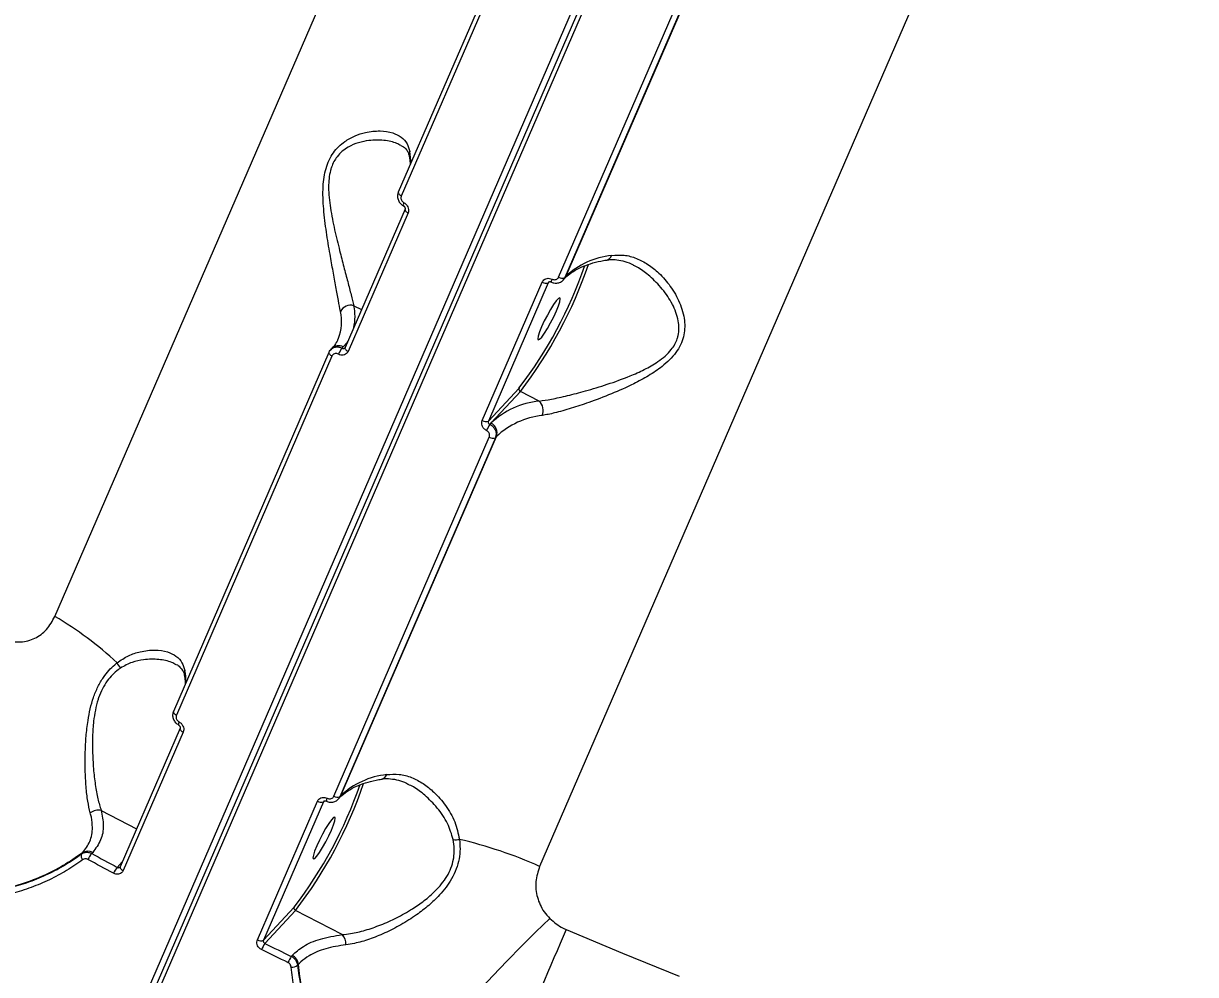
# Model space of a CAD drawing. Header units: millimetres. Extents: x -6521 to 6343, y -6174 to 4868.
# Drawn here: x -4103.2 to -3879.7, y -218.1 to -36.7 of the extents above; entities that cross this region are included whole.
import ezdxf

# ---------------------------------------------------------------- set-up
doc = ezdxf.new("R2010")
doc.units = ezdxf.units.MM
for name, color, linetype in [('DIKOM_ОБЪЕКТ', 7, 'Continuous'), ('DIKOM_РАЗМЕР_ЗОНА', 7, 'Continuous'), ('DIKOM_РАЗМЕР_ОБЪЕКТА', 7, 'Continuous')]:
    doc.layers.add(name, color=color, linetype=linetype)
doc.styles.add('style1', font='arial.ttf', dxfattribs={"width": 0.8})
doc.dimstyles.new('1-50', dxfattribs={"dimtxt": 300, "dimasz": 200, "dimexe": 100, "dimexo": 0, "dimgap": 100, "dimtad": 1, "dimtxsty": 'style1', "dimcen": 200, "dimclrd": 7, "dimclre": 7, "dimclrt": 7, "dimadec": 1, "dimazin": 2, "dimtfac": 1, "dimtmove": 0, "dimatfit": 2, "dimfxl": 0, "dimlwd": 25, "dimlwe": 18, "dimarcsym": 0})

# ---------------------------------------------------------------- blocks, each defined once
blk = doc.blocks.new('*D11')
at = {"layer": 'Defpoints', "color": 0, "transparency": 16777216}
for p in [(2818.82, 364.95), (-5102.52, -1661.02), (-5102.52, -4861.8)]:
    blk.add_point(p, dxfattribs=at)
at = {"layer": 'DIKOM_РАЗМЕР_ОБЪЕКТА', "color": 7, "lineweight": 18, "transparency": 16777216}
for p, q in [((2818.82, 364.95), (2818.82, -4961.8)), ((-5102.52, -1661.02), (-5102.52, -4961.8))]:
    blk.add_line(p, q, dxfattribs=at)
at = {"layer": 'DIKOM_РАЗМЕР_ОБЪЕКТА', "color": 7, "lineweight": 25, "transparency": 16777216}
blk.add_line((2618.82, -4861.8), (-4902.52, -4861.8), dxfattribs=at)
at = {"layer": 'DIKOM_РАЗМЕР_ОБЪЕКТА', "color": 7, "transparency": 16777216}
for points in [[(-4902.52, -4828.46), (-4902.52, -4895.13), (-5102.52, -4861.8)], [(2618.82, -4828.46), (2618.82, -4895.13), (2818.82, -4861.8)]]:
    blk.add_solid(points, dxfattribs=at)
at = {"layer": 'DIKOM_РАЗМЕР_ОБЪЕКТА', "color": 7, "transparency": 16777216, "insert": (-736, -4608.63), "char_height": 300, "attachment_point": 5, "style": 'style1'}
blk.add_mtext('7900', dxfattribs=at)
blk = doc.blocks.new('*D13')
at = {"layer": 'Defpoints', "color": 0, "transparency": 16777216}
for p in [(1683.24, 4867.99), (-4359.52, -3960.36), (6242.61, -3960.36)]:
    blk.add_point(p, dxfattribs=at)
at = {"layer": 'DIKOM_РАЗМЕР_ЗОНА', "color": 7, "lineweight": 18, "transparency": 16777216}
for p, q in [((1683.24, 4867.99), (6342.61, 4867.99)), ((-4359.52, -3960.36), (6342.61, -3960.36))]:
    blk.add_line(p, q, dxfattribs=at)
at = {"layer": 'DIKOM_РАЗМЕР_ЗОНА', "color": 7, "lineweight": 25, "transparency": 16777216}
blk.add_line((6242.61, 4667.99), (6242.61, -3760.36), dxfattribs=at)
at = {"layer": 'DIKOM_РАЗМЕР_ЗОНА', "color": 7, "transparency": 16777216}
for points in [[(6209.28, 4667.99), (6275.95, 4667.99), (6242.61, 4867.99)], [(6209.28, -3760.36), (6275.95, -3760.36), (6242.61, -3960.36)]]:
    blk.add_solid(points, dxfattribs=at)
at = {"layer": 'DIKOM_РАЗМЕР_ЗОНА', "color": 7, "transparency": 16777216, "insert": (5989.44, 630.24), "char_height": 300, "attachment_point": 5, "rotation": 90, "style": 'style1'}
blk.add_mtext('8850', dxfattribs=at)
blk = doc.blocks.new('*D14')
at = {"layer": 'Defpoints', "color": 0, "transparency": 16777216}
for p in [(4318.82, 257.45), (-6520.67, -1799.21), (4318.82, -6073.51)]:
    blk.add_point(p, dxfattribs=at)
at = {"layer": 'DIKOM_РАЗМЕР_ЗОНА', "color": 7, "lineweight": 18, "transparency": 16777216}
for p, q in [((4318.82, 257.45), (4318.82, -6173.51)), ((-6520.67, -1799.21), (-6520.67, -6173.51))]:
    blk.add_line(p, q, dxfattribs=at)
at = {"layer": 'DIKOM_РАЗМЕР_ЗОНА', "color": 7, "lineweight": 25, "transparency": 16777216}
blk.add_line((-6320.67, -6073.51), (4118.82, -6073.51), dxfattribs=at)
at = {"layer": 'DIKOM_РАЗМЕР_ЗОНА', "color": 7, "transparency": 16777216}
for points in [[(-6320.67, -6040.18), (-6320.67, -6106.84), (-6520.67, -6073.51)], [(4118.82, -6040.18), (4118.82, -6106.84), (4318.82, -6073.51)]]:
    blk.add_solid(points, dxfattribs=at)
at = {"layer": 'DIKOM_РАЗМЕР_ЗОНА', "color": 7, "transparency": 16777216, "insert": (-430.65, -5820.34), "char_height": 300, "attachment_point": 5, "style": 'style1'}
blk.add_mtext('10850', dxfattribs=at)

msp = doc.modelspace()

# ---------------------------------------------------------------- linework, layer by layer
at = {"layer": 'DIKOM_ОБЪЕКТ', "color": 7, "linetype": 'Continuous', "lineweight": 15}
for p, q in [((-4088.831, -242.474), (-3915.838, 156.973)), ((-3914.681, 156.798), (-4087.674, -242.65)), ((-3914.073, 156.063), (-4087.066, -243.384)), ((-4097.251, -149.821), (-3972.153, 139.036)), ((-3879.707, 91.369), (-4004.805, -197.488)), ((-4002.085, -0.389), (-4031.751, -68.89)), ((-4001.514, -1.104), (-4031.18, -69.604)), ((-4001.175, -85.075), (-3971.509, -16.575)), ((-3970.353, -16.675), (-4000.019, -85.175)), ((-3999.813, -84.954), (-3970.147, -16.453)), ((-4030.473, -72.119), (-4041.91, -98.529)), ((-4029.897, -72.837), (-4041.334, -99.247)), ((-4015.742, -112.443), (-4004.304, -86.033)), ((-4003.143, -86.135), (-4014.58, -112.545)), ((-4002.997, -85.978), (-4003.143, -86.135)), ((-4000.314, -85.629), (-4000.108, -85.406)), ((-4000.019, -85.175), (-3999.813, -84.954)), ((-4040.214, -90.523), (-4038.766, -91.269)), ((-4043.243, -96.886), (-4043.186, -96.751)), ((-4042.257, -98.405), (-4041.506, -97.596)), ((-4044.975, -99.426), (-4074.641, -167.926)), ((-4044.405, -100.141), (-4074.071, -168.641)), ((-4044.938, -99.37), (-4044.975, -99.426)), ((-4044.438, -98.695), (-4044.644, -98.918)), ((-4042.475, -98.64), (-4042.257, -98.405)), ((-4041.913, -98.524), (-4041.946, -98.581)), ((-4014.58, -112.545), (-4008.737, -106.248)), ((-4008.475, -106.888), (-4014.084, -112.932)), ((-4004.909, -108.726), (-4008.475, -106.888)), ((-4014.084, -112.932), (-4014.302, -113.166)), ((-4044.066, -184.112), (-4014.4, -115.612)), ((-4013.244, -115.712), (-4042.91, -184.212)), ((-4042.704, -183.99), (-4013.038, -115.49)), ((-4013.038, -115.49), (-4013.244, -115.712)), ((-4073.363, -171.156), (-4084.801, -197.566)), ((-4072.788, -171.873), (-4084.225, -198.283)), ((-4058.632, -211.479), (-4047.195, -185.069)), ((-4046.033, -185.172), (-4057.471, -211.582)), ((-4045.887, -185.015), (-4046.033, -185.172)), ((-4043.205, -184.665), (-4042.999, -184.443)), ((-4042.91, -184.212), (-4042.704, -183.99)), ((-4088.433, -186.812), (-4081.657, -190.306)), ((-4092.176, -195.123), (-4092.005, -194.938)), ((-4090.042, -194.843), (-4090.229, -195.044)), ((-4085.365, -197.677), (-4084.397, -196.633)), ((-4084.804, -197.561), (-4084.837, -197.618)), ((-4057.471, -211.582), (-4051.628, -205.285)), ((-4051.366, -205.924), (-4057.192, -212.203)), ((-4042.472, -210.51), (-4051.366, -205.924)), ((-4052.172, -214.666), (-4051.986, -214.465)), ((-4050.807, -216.18), (-4050.979, -216.365))]:
    msp.add_line(p, q, dxfattribs=at)
at = {"layer": 'DIKOM_ОБЪЕКТ', "color": 7, "linetype": 'Continuous', "lineweight": 15, "flags": 128}
for points in [[(-4031.751, -68.89), (-4031.757, -68.905), (-4031.766, -68.991), (-4031.742, -69.088), (-4031.684, -69.192), (-4031.595, -69.3), (-4031.479, -69.407), (-4031.339, -69.51), (-4031.18, -69.604)], [(-4030.472, -72.119), (-4030.479, -72.135), (-4030.488, -72.222), (-4030.463, -72.319), (-4030.405, -72.424), (-4030.315, -72.532), (-4030.197, -72.639), (-4030.056, -72.742), (-4029.897, -72.837)], [(-4000.108, -85.406), (-3999.987, -85.258), (-3999.813, -84.954)], [(-4001.616, -91.532), (-4001.219, -90.547), (-4000.969, -89.764), (-4000.884, -89.247), (-4000.972, -89.037), (-4001.226, -89.152), (-4001.626, -89.582), (-4002.138, -90.293), (-4002.721, -91.226), (-4003.328, -92.307), (-4003.911, -93.447), (-4004.421, -94.555), (-4004.817, -95.54), (-4005.067, -96.323), (-4005.152, -96.84), (-4005.064, -97.049), (-4004.81, -96.934), (-4004.41, -96.504), (-4003.898, -95.794), (-4003.315, -94.86), (-4002.708, -93.78), (-4002.125, -92.639), (-4001.616, -91.532)], [(-4041.367, -97.275), (-4041.589, -97.596), (-4042.257, -98.405)], [(-4044.975, -99.426), (-4044.981, -99.442), (-4044.991, -99.528), (-4044.966, -99.625), (-4044.909, -99.729), (-4044.82, -99.836), (-4044.703, -99.943), (-4044.563, -100.046), (-4044.405, -100.141)], [(-4041.91, -98.529), (-4041.916, -98.545), (-4041.925, -98.632), (-4041.901, -98.729), (-4041.842, -98.834), (-4041.753, -98.942), (-4041.635, -99.049), (-4041.494, -99.152), (-4041.334, -99.247)], [(-4074.641, -167.926), (-4074.647, -167.942), (-4074.657, -168.028), (-4074.632, -168.125), (-4074.575, -168.229), (-4074.486, -168.337), (-4074.369, -168.444), (-4074.229, -168.546), (-4074.071, -168.641)], [(-4073.363, -171.155), (-4073.369, -171.172), (-4073.379, -171.259), (-4073.354, -171.356), (-4073.295, -171.46), (-4073.206, -171.568), (-4073.088, -171.676), (-4072.947, -171.779), (-4072.788, -171.873)], [(-4042.999, -184.443), (-4042.877, -184.295), (-4042.704, -183.99)], [(-4044.506, -190.569), (-4044.11, -189.583), (-4043.859, -188.801), (-4043.775, -188.283), (-4043.863, -188.074), (-4044.117, -188.189), (-4044.516, -188.619), (-4045.028, -189.329), (-4045.612, -190.263), (-4046.219, -191.343), (-4046.801, -192.484), (-4047.311, -193.591), (-4047.708, -194.576), (-4047.958, -195.359), (-4048.043, -195.876), (-4047.954, -196.086), (-4047.7, -195.971), (-4047.301, -195.541), (-4046.789, -194.83), (-4046.206, -193.897), (-4045.599, -192.816), (-4045.016, -191.676), (-4044.506, -190.569)], [(-4086.068, -198.82), (-4086.679, -198.492), (-4087.289, -198.163), (-4087.899, -197.833), (-4088.509, -197.504), (-4089.118, -197.174), (-4089.726, -196.843), (-4090.335, -196.512), (-4090.943, -196.181)], [(-4090.229, -195.044), (-4089.622, -195.374), (-4089.015, -195.704), (-4088.408, -196.034), (-4087.8, -196.363), (-4087.192, -196.692), (-4086.584, -197.021), (-4085.975, -197.349), (-4085.365, -197.677)], [(-4084.801, -197.566), (-4084.807, -197.582), (-4084.816, -197.668), (-4084.791, -197.766), (-4084.733, -197.87), (-4084.643, -197.978), (-4084.526, -198.086), (-4084.385, -198.189), (-4084.225, -198.283)], [(-4002.844, -207.464), (-4005.532, -210.013), (-4008.263, -212.697), (-4011.008, -215.487), (-4013.742, -218.356), (-4016.437, -221.276), (-4019.066, -224.218), (-4021.604, -227.152), (-4024.026, -230.051), (-4026.306, -232.886), (-4028.424, -235.628), (-4030.358, -238.25), (-4032.089, -240.726), (-4033.6, -243.033), (-4034.876, -245.147), (-4035.905, -247.047)], [(-3999.728, -209.549), (-4000.3, -210.87), (-4000.882, -212.215), (-4001.472, -213.581), (-4002.069, -214.967), (-4002.674, -216.369), (-4003.284, -217.786), (-4003.899, -219.215), (-4004.518, -220.655)], [(-3999.728, -209.549), (-3988.99, -214.062), (-3978.202, -218.428)], [(-4057.192, -212.203), (-4056.566, -212.512), (-4055.939, -212.821), (-4055.312, -213.13), (-4054.685, -213.438), (-4054.057, -213.746), (-4053.429, -214.053), (-4052.801, -214.36), (-4052.172, -214.666)], [(-4052.795, -215.851), (-4053.426, -215.543), (-4054.055, -215.236), (-4054.685, -214.928), (-4055.314, -214.619), (-4055.943, -214.31), (-4056.572, -214.001), (-4057.2, -213.691), (-4057.828, -213.381)]]:
    msp.add_lwpolyline(points, dxfattribs=at)
at = {"layer": 'DIKOM_ОБЪЕКТ', "color": 7, "linetype": 'Continuous', "lineweight": 15}
for centre, radius, start, end in [((-4028.15, -61.73), 1.545, 156.11384, 190.2598), ((-4039.53, -63.09), 10.163, 358.27403, 11.26558), ((-4030.041, -71.338), 0.765, 144.93005, 189.19789), ((-4076.022, -55.054), 85.143, 322.49792, 341.09366), ((-3989.477, -95.97), 15.106, 96.07396, 133.17575), ((-3992.359, -80.476), 1.368, 282.29591, 339.80059), ((-4074.385, -55.898), 82.733, 322.51253, 340.98406), ((-4003.634, -85.068), 1.175, 235.20903, 294.69063), ((-4001.454, -86.053), 1.14, 148.60286, 177.44808), ((-4000.509, -84.112), 1.171, 235.35574, 294.76699), ((-4051.399, -93.54), 8.819, 338.64501, 12.43392), ((-4040.838, -92.608), 2.176, 73.35443, 153.62077), ((-4049.845, -92.531), 9.838, 347.33496, 11.77957), ((-4043.155, -99.992), 1.824, 60.48532, 134.67196), ((-4039.375, -101.332), 4.105, 139.02946, 157.84556), ((-4008.255, -106.424), 0.513, 159.91406, 244.56984), ((-4003.231, -124.498), 15.86, 96.0733, 133.17655), ((-4006.594, -110.545), 2.479, 337.71086, 47.19257), ((-4002.702, -126.506), 15.106, 96.07366, 133.17546), ((-4015.071, -111.477), 1.176, 235.22745, 294.68387), ((-4008.737, -116.927), 6.717, 145.94973, 157.38724), ((-4014.965, -114.785), 2.052, 339.89425, 64.57677), ((-4013.734, -114.649), 1.171, 235.35575, 294.76698), ((-4131.036, -207.405), 66.763, 46.88421, 59.59939), ((-4082.667, -157.572), 2.95, 201.83583, 225.16633), ((-4071.042, -160.767), 1.544, 156.08903, 190.26966), ((-4082.393, -162.124), 10.136, 358.25331, 11.28038), ((-4072.933, -170.374), 0.765, 144.89525, 189.20961), ((-4032.368, -195.006), 15.105, 96.07236, 133.17676), ((-4035.25, -179.514), 1.367, 282.28023, 339.80844), ((-4117.279, -154.933), 82.737, 322.51317, 340.98387), ((-4118.907, -154.093), 85.136, 322.49717, 341.09441), ((-4046.524, -184.105), 1.175, 235.20415, 294.69447), ((-4044.344, -185.09), 1.141, 148.60116, 177.42678), ((-4043.4, -183.149), 1.171, 235.35253, 294.75847), ((-4088.99, -189.041), 2.298, 75.95538, 130.92986), ((-4020.813, -188.982), 3.441, 262.31268, 282.11071), ((-4039.952, -276.691), 86.652, 66.07024, 76.74942), ((-4091.23, -195.469), 1.008, 159.91562, 227.47693), ((-4090.947, -196.469), 1.861, 60.89929, 124.63006), ((-4087.371, -197.631), 3.855, 137.84673, 157.91069), ((-4082.262, -200.37), 4.109, 139.04055, 157.83979), ((-4051.146, -205.461), 0.513, 159.88228, 244.58332), ((-4057.962, -210.514), 1.175, 235.20415, 294.69447), ((-4051.618, -215.969), 6.727, 145.95814, 157.37884), ((-4044.207, -212.27), 2.471, 355.97816, 45.41013), ((-4052.967, -216.403), 2.172, 5.89083, 63.13534), ((-4045.793, -218.78), 7.59, 147.18598, 157.30074), ((-4052.032, -214.874), 1.825, 265.04764, 305.24101)]:
    msp.add_arc(centre, radius, start, end, dxfattribs=at)
for points, knots in [([(-4349.341, 31.32), (-4349.352, 30.902), (-4349.414, 28.695), (-4349.234, 24.601), (-4348.787, 19.036), (-4348.021, 13.372), (-4346.966, 7.624), (-4345.616, 1.792), (-4343.972, -4.118), (-4342.036, -10.101), (-4339.81, -16.153), (-4337.294, -22.269), (-4334.492, -28.445), (-4331.406, -34.674), (-4328.037, -40.954), (-4324.389, -47.279), (-4320.464, -53.644), (-4316.265, -60.044), (-4311.796, -66.475), (-4307.06, -72.933), (-4302.061, -79.411), (-4296.803, -85.905), (-4291.289, -92.411), (-4285.523, -98.923), (-4279.511, -105.437), (-4273.257, -111.948), (-4266.765, -118.45), (-4260.04, -124.94), (-4253.088, -131.413), (-4245.913, -137.863), (-4238.522, -144.285), (-4230.918, -150.676), (-4223.11, -157.03), (-4215.101, -163.342), (-4206.898, -169.608), (-4198.509, -175.823), (-4189.937, -181.982), (-4181.191, -188.081), (-4172.276, -194.116), (-4163.2, -200.081), (-4153.969, -205.972), (-4144.59, -211.785), (-4135.07, -217.516), (-4125.417, -223.16), (-4115.637, -228.713), (-4105.737, -234.169), (-4096.842, -238.937), (-4091.224, -241.859), (-4088.976, -243.028)], [0, 0, 0, 0, 0.0051792, 0.0273901, 0.049613, 0.0718476, 0.0940928, 0.1163477, 0.1386106, 0.1608804, 0.1831555, 0.2054353, 0.2277182, 0.2500036, 0.2722903, 0.2945781, 0.3168663, 0.3391542, 0.3614419, 0.3837287, 0.4060148, 0.4282999, 0.450584, 0.4728671, 0.4951492, 0.5174301, 0.53971, 0.5619888, 0.5842668, 0.6065437, 0.6288196, 0.6510948, 0.6733692, 0.6956427, 0.7179154, 0.7401877, 0.7624591, 0.7847299, 0.8070002, 0.8292702, 0.8515394, 0.8738084, 0.896077, 0.9183454, 0.9406132, 0.9628807, 0.9851482, 1, 1, 1, 1]), ([(-4042.787, -91.641), (-4042.913, -90.969), (-4043.164, -89.624), (-4043.643, -86.959), (-4044.19, -83.98), (-4044.815, -80.489), (-4045.492, -76.521), (-4046.042, -72.166), (-4046.214, -68.002), (-4045.766, -64.808), (-4044.975, -62.713), (-4044.155, -61.302), (-4043.134, -60.127), (-4041.742, -58.988), (-4040.004, -58.059), (-4037.685, -57.34), (-4035.185, -57.082), (-4032.879, -57.437), (-4031.167, -58.296), (-4030.037, -59.469), (-4029.712, -60.589), (-4029.563, -61.104)], [0, 0, 0, 0, 0.0554759, 0.1110234, 0.1664963, 0.222006, 0.2900237, 0.3579629, 0.4226755, 0.4774072, 0.5052468, 0.5330944, 0.5627107, 0.5923753, 0.6404304, 0.6885819, 0.7603265, 0.8320612, 0.8910015, 0.9498679, 1, 1, 1, 1]), ([(-4031.292, -59.974), (-4031.527, -59.836), (-4032.429, -59.309), (-4034.483, -58.914), (-4037.007, -58.906), (-4039.351, -59.37), (-4041.078, -60.081), (-4042.452, -61.026), (-4043.611, -62.21), (-4044.331, -63.543), (-4044.775, -65.008), (-4044.996, -66.275), (-4045.104, -68.681), (-4044.738, -72.019), (-4043.922, -76.093), (-4042.992, -79.834), (-4042.144, -83.143), (-4041.399, -85.985), (-4040.739, -88.547), (-4040.389, -89.864), (-4040.214, -90.523)], [0, 0, 0, 0, 0.0301476, 0.1153779, 0.2006072, 0.2565332, 0.3123218, 0.3456166, 0.3788286, 0.4270594, 0.4399099, 0.4704685, 0.5010945, 0.5753888, 0.6555756, 0.7358743, 0.8020745, 0.8682384, 0.9341642, 1, 1, 1, 1]), ([(-4031.274, -59.94), (-4031.101, -60.026), (-4030.633, -60.26), (-4030.186, -60.749), (-4029.836, -61.305), (-4029.724, -61.824), (-4029.679, -62.03)], [0, 0, 0, 0, 0.1888981, 0.5106455, 0.806094, 1, 1, 1, 1]), ([(-4029.669, -62.014), (-4029.622, -62.279), (-4029.514, -62.892), (-4029.521, -63.441), (-4029.526, -63.753)], [0, 0, 0, 0, 0.4317477, 1, 1, 1, 1]), ([(-4031.733, -68.898), (-4031.762, -68.953), (-4031.899, -69.205), (-4031.934, -69.75), (-4031.778, -70.444), (-4031.387, -71.071), (-4030.982, -71.325), (-4030.789, -71.447)], [0, 0, 0, 0, 0.062776, 0.2918722, 0.5280459, 0.7742653, 1, 1, 1, 1]), ([(-4031.18, -69.604), (-4031.211, -69.702), (-4031.272, -69.898), (-4031.229, -70.226), (-4031.089, -70.531), (-4030.887, -70.762), (-4030.73, -70.859), (-4030.667, -70.898)], [0, 0, 0, 0, 0.2142151, 0.4285875, 0.6431992, 0.8581036, 1, 1, 1, 1]), ([(-4030.797, -71.464), (-4030.771, -71.478), (-4030.698, -71.516), (-4030.591, -71.621), (-4030.501, -71.758), (-4030.453, -71.9), (-4030.445, -72.024), (-4030.459, -72.093), (-4030.472, -72.115), (-4030.473, -72.119)], [0, 0, 0, 0, 0.0995332, 0.2665017, 0.4282677, 0.5937824, 0.7683776, 0.9627576, 1, 1, 1, 1]), ([(-4030.667, -70.898), (-4030.573, -70.956), (-4030.337, -71.102), (-4030.034, -71.447), (-4029.824, -71.905), (-4029.759, -72.396), (-4029.851, -72.69), (-4029.897, -72.837)], [0, 0, 0, 0, 0.1418796, 0.3567473, 0.5713553, 0.7857172, 1, 1, 1, 1]), ([(-3991.076, -80.949), (-3990.283, -80.886), (-3988.669, -80.758), (-3986.334, -81.415), (-3984.099, -82.589), (-3981.895, -84.359), (-3979.783, -86.784), (-3978.02, -89.841), (-3977.034, -93.151), (-3977.144, -95.966), (-3977.881, -98.018), (-3978.777, -99.503), (-3979.99, -100.892), (-3981.723, -102.401), (-3984.03, -103.939), (-3987.281, -105.684), (-3991.151, -107.402), (-3995.19, -108.937), (-3998.838, -110.145), (-4001.857, -111.01), (-4003.535, -111.336), (-4004.3, -111.485)], [0, 0, 0, 0, 0.0545834, 0.1110305, 0.1659471, 0.2220133, 0.2890717, 0.3579607, 0.4226733, 0.477404, 0.5047499, 0.5330992, 0.562353, 0.5923826, 0.6398888, 0.688584, 0.7592838, 0.8320596, 0.8901606, 0.949868, 1, 1, 1, 1]), ([(-4000.108, -85.406), (-3999.945, -85.24), (-3999.451, -84.737), (-3998.418, -83.971), (-3996.91, -83.164), (-3995.149, -82.502), (-3993.503, -82.069), (-3992.424, -81.876), (-3992.073, -81.814)], [0, 0, 0, 0, 0.1024801, 0.3106735, 0.512468, 0.7099274, 0.9057041, 1, 1, 1, 1]), ([(-3992.075, -81.847), (-3991.872, -81.807), (-3991.196, -81.671), (-3990.017, -81.736), (-3988.523, -82.073), (-3987.471, -82.446), (-3986.944, -82.771), (-3986.925, -82.782)], [0, 0, 0, 0, 0.1175115, 0.3916406, 0.6860425, 0.9889136, 1, 1, 1, 1]), ([(-4004.909, -108.726), (-4004.142, -108.614), (-4002.479, -108.372), (-3999.477, -107.701), (-3995.892, -106.767), (-3991.861, -105.547), (-3988.055, -104.185), (-3984.803, -102.743), (-3982.549, -101.473), (-3980.835, -100.166), (-3979.462, -98.755), (-3978.694, -97.367), (-3978.313, -95.975), (-3978.193, -94.822), (-3978.399, -92.753), (-3979.414, -90.13), (-3981.356, -87.257), (-3983.615, -84.987), (-3985.514, -83.508), (-3986.607, -82.992), (-3986.933, -82.838)], [0, 0, 0, 0, 0.0593794, 0.1286945, 0.1998938, 0.28411, 0.3705424, 0.4258965, 0.4823771, 0.5152274, 0.5489631, 0.5972503, 0.6101146, 0.6402424, 0.6713747, 0.7457534, 0.8249938, 0.9064126, 0.9720983, 1, 1, 1, 1]), ([(-4004.304, -86.033), (-4004.258, -85.945), (-4004.142, -85.723), (-4003.831, -85.455), (-4003.392, -85.291), (-4002.898, -85.276), (-4002.584, -85.398), (-4002.427, -85.459)], [0, 0, 0, 0, 0.1406227, 0.3551349, 0.5698803, 0.7848897, 1, 1, 1, 1]), ([(-4003.063, -86.024), (-4003.073, -86.032), (-4003.11, -86.062), (-4003.129, -86.105), (-4003.143, -86.135)], [0, 0, 0, 0, 0.285135, 1, 1, 1, 1]), ([(-4003.06, -86.027), (-4003.054, -86.016), (-4003.032, -85.978), (-4002.949, -85.945), (-4002.803, -85.937), (-4002.682, -85.959), (-4002.615, -85.996), (-4002.594, -86.007)], [0, 0, 0, 0, 0.1446174, 0.4914658, 0.7176212, 0.9150325, 1, 1, 1, 1]), ([(-4002.586, -85.989), (-4002.534, -86.019), (-4002.261, -86.178), (-4001.69, -86.258), (-4000.978, -86.119), (-4000.489, -85.871), (-4000.336, -85.636), (-4000.319, -85.608)], [0, 0, 0, 0, 0.0710454, 0.3783765, 0.6580462, 0.9598949, 1, 1, 1, 1]), ([(-4002.427, -85.459), (-4002.323, -85.5), (-4002.114, -85.581), (-4001.784, -85.571), (-4001.49, -85.461), (-4001.283, -85.282), (-4001.206, -85.134), (-4001.175, -85.075)], [0, 0, 0, 0, 0.2151716, 0.430182, 0.6449582, 0.8595178, 1, 1, 1, 1]), ([(-4000.019, -85.175), (-4000.074, -85.298), (-4000.148, -85.464), (-4000.286, -85.577), (-4000.322, -85.607)], [0, 0, 0, 0, 0.7394203, 1, 1, 1, 1]), ([(-4043.23, -96.765), (-4043.292, -96.939), (-4043.496, -97.509), (-4043.938, -98.131), (-4044.338, -98.583), (-4044.438, -98.695)], [0, 0, 0, 0, 0.2480343, 0.8124347, 1, 1, 1, 1]), ([(-4044.938, -99.37), (-4044.883, -99.247), (-4044.808, -99.079), (-4044.668, -98.965), (-4044.63, -98.934)], [0, 0, 0, 0, 0.72804, 1, 1, 1, 1]), ([(-4044.63, -98.934), (-4044.525, -98.826), (-4044.279, -98.575), (-4043.732, -98.396), (-4043.09, -98.383), (-4042.68, -98.554), (-4042.475, -98.64)], [0, 0, 0, 0, 0.2010364, 0.4673474, 0.7336828, 1, 1, 1, 1]), ([(-4043.177, -99.784), (-4043.279, -99.74), (-4043.483, -99.653), (-4043.805, -99.655), (-4044.093, -99.759), (-4044.297, -99.935), (-4044.374, -100.082), (-4044.405, -100.141)], [0, 0, 0, 0, 0.2151124, 0.430161, 0.6449417, 0.8594511, 1, 1, 1, 1]), ([(-4041.334, -99.247), (-4041.38, -99.334), (-4041.495, -99.556), (-4041.803, -99.82), (-4042.235, -99.976), (-4042.719, -99.979), (-4043.024, -99.849), (-4043.177, -99.784)], [0, 0, 0, 0, 0.1405966, 0.3551012, 0.5698645, 0.7848457, 1, 1, 1, 1]), ([(-4042.475, -98.64), (-4042.425, -98.663), (-4042.326, -98.71), (-4042.17, -98.711), (-4042.035, -98.669), (-4041.974, -98.607), (-4041.947, -98.579)], [0, 0, 0, 0, 0.2660291, 0.5314595, 0.7965016, 1, 1, 1, 1]), ([(-4014.937, -114.345), (-4015.034, -114.29), (-4015.276, -114.151), (-4015.589, -113.816), (-4015.808, -113.368), (-4015.878, -112.882), (-4015.787, -112.589), (-4015.742, -112.443)], [0, 0, 0, 0, 0.1418527, 0.3567225, 0.5713319, 0.7857054, 1, 1, 1, 1]), ([(-4014.58, -112.545), (-4014.595, -112.594), (-4014.625, -112.691), (-4014.6, -112.851), (-4014.525, -112.997), (-4014.418, -113.105), (-4014.335, -113.149), (-4014.302, -113.166)], [0, 0, 0, 0, 0.2139218, 0.4281811, 0.6428371, 0.8578662, 1, 1, 1, 1]), ([(-4014.302, -113.166), (-4014.174, -113.241), (-4013.853, -113.427), (-4013.44, -113.877), (-4013.153, -114.477), (-4013.061, -115.126), (-4013.183, -115.516), (-4013.244, -115.712)], [0, 0, 0, 0, 0.1416946, 0.3564057, 0.5709471, 0.7854472, 1, 1, 1, 1]), ([(-4014.4, -115.612), (-4014.369, -115.514), (-4014.309, -115.319), (-4014.356, -114.996), (-4014.502, -114.697), (-4014.711, -114.474), (-4014.873, -114.381), (-4014.937, -114.345)], [0, 0, 0, 0, 0.2142829, 0.428603, 0.6432068, 0.8580721, 1, 1, 1, 1]), ([(-4105.333, -154.619), (-4104.805, -154.661), (-4103.326, -154.778), (-4101.002, -154.09), (-4098.68, -152.415), (-4097.731, -150.691), (-4097.251, -149.821)], [0, 0, 0, 0, 0.1529559, 0.4283676, 0.7114317, 1, 1, 1, 1]), ([(-4085.405, -158.669), (-4084.682, -158.173), (-4083.234, -157.178), (-4080.724, -156.414), (-4078.147, -156.114), (-4075.826, -156.458), (-4074.098, -157.302), (-4072.941, -158.477), (-4072.608, -159.612), (-4072.453, -160.141)], [0, 0, 0, 0, 0.1281513, 0.2567365, 0.4268167, 0.5968775, 0.7373119, 0.877574, 1, 1, 1, 1]), ([(-4090.496, -187.305), (-4090.666, -186.586), (-4091.005, -185.147), (-4091.317, -182.344), (-4091.49, -179.167), (-4091.488, -175.903), (-4091.322, -172.699), (-4091.008, -169.927), (-4090.534, -167.431), (-4089.926, -165.248), (-4089.084, -163.205), (-4087.776, -160.957), (-4086.459, -159.526), (-4085.547, -158.784), (-4085.405, -158.669)], [0, 0, 0, 0, 0.1101014, 0.2202156, 0.3292872, 0.4383116, 0.5249621, 0.6115165, 0.6753411, 0.7390977, 0.8039945, 0.8688888, 0.9797297, 1, 1, 1, 1]), ([(-4074.186, -159.012), (-4074.44, -158.865), (-4075.354, -158.336), (-4077.43, -157.948), (-4080.022, -157.958), (-4082.558, -158.452), (-4084.011, -159.256), (-4084.747, -159.664)], [0, 0, 0, 0, 0.0987467, 0.3550372, 0.6180422, 0.8063429, 1, 1, 1, 1]), ([(-4084.747, -159.664), (-4084.887, -159.763), (-4085.784, -160.401), (-4087.034, -161.634), (-4088.222, -163.59), (-4088.751, -164.844), (-4089.202, -166.21), (-4089.57, -167.694), (-4089.921, -170.062), (-4090.095, -172.698), (-4090.094, -175.763), (-4089.921, -178.898), (-4089.568, -181.964), (-4089.089, -184.688), (-4088.652, -186.104), (-4088.433, -186.812)], [0, 0, 0, 0, 0.020103, 0.1287302, 0.186361, 0.2439938, 0.254852, 0.3176654, 0.3805792, 0.4675441, 0.5546276, 0.6653701, 0.776166, 0.888091, 1, 1, 1, 1]), ([(-4074.132, -158.966), (-4074.128, -158.967), (-4073.795, -159.09), (-4073.375, -159.465), (-4072.899, -160.036), (-4072.643, -160.568), (-4072.586, -160.983), (-4072.573, -161.072)], [0, 0, 0, 0, 0.0036904, 0.318386, 0.6478521, 0.9236013, 1, 1, 1, 1]), ([(-4072.559, -161.051), (-4072.513, -161.316), (-4072.404, -161.929), (-4072.412, -162.478), (-4072.417, -162.789)], [0, 0, 0, 0, 0.4317524, 1, 1, 1, 1]), ([(-4074.624, -167.935), (-4074.653, -167.989), (-4074.789, -168.242), (-4074.825, -168.786), (-4074.669, -169.481), (-4074.277, -170.108), (-4073.873, -170.362), (-4073.679, -170.484)], [0, 0, 0, 0, 0.062795, 0.2919021, 0.5280908, 0.7743167, 1, 1, 1, 1]), ([(-4074.071, -168.641), (-4074.101, -168.739), (-4074.163, -168.935), (-4074.12, -169.263), (-4073.98, -169.568), (-4073.778, -169.799), (-4073.621, -169.896), (-4073.558, -169.935)], [0, 0, 0, 0, 0.2142551, 0.4285994, 0.6431832, 0.8580595, 1, 1, 1, 1]), ([(-4073.688, -170.501), (-4073.661, -170.515), (-4073.589, -170.552), (-4073.482, -170.657), (-4073.392, -170.795), (-4073.344, -170.936), (-4073.336, -171.06), (-4073.35, -171.13), (-4073.362, -171.152), (-4073.364, -171.155)], [0, 0, 0, 0, 0.0995234, 0.2666467, 0.4282246, 0.5937721, 0.768358, 0.9627927, 1, 1, 1, 1]), ([(-4073.558, -169.935), (-4073.464, -169.993), (-4073.228, -170.138), (-4072.925, -170.484), (-4072.715, -170.941), (-4072.65, -171.433), (-4072.742, -171.727), (-4072.788, -171.873)], [0, 0, 0, 0, 0.1418195, 0.3567026, 0.5713172, 0.7857476, 1, 1, 1, 1]), ([(-4042.999, -184.443), (-4042.836, -184.277), (-4042.341, -183.774), (-4041.309, -183.007), (-4039.801, -182.201), (-4038.039, -181.539), (-4036.394, -181.105), (-4035.315, -180.913), (-4034.964, -180.851)], [0, 0, 0, 0, 0.1024877, 0.3106798, 0.512469, 0.7099276, 0.9057062, 1, 1, 1, 1]), ([(-4034.966, -180.876), (-4034.857, -180.85), (-4034.282, -180.715), (-4033.213, -180.749), (-4031.73, -181.009), (-4030.59, -181.388), (-4029.967, -181.754), (-4029.852, -181.821)], [0, 0, 0, 0, 0.0630871, 0.3341444, 0.6280455, 0.9312228, 1, 1, 1, 1]), ([(-4033.966, -179.986), (-4033.173, -179.923), (-4031.56, -179.795), (-4029.225, -180.452), (-4026.99, -181.626), (-4024.782, -183.394), (-4022.69, -185.825), (-4020.863, -188.842), (-4020.341, -191.211), (-4020.091, -192.346)], [0, 0, 0, 0, 0.1295382, 0.2635057, 0.3938329, 0.5268932, 0.686046, 0.8495355, 1, 1, 1, 1]), ([(-4021.273, -192.392), (-4021.593, -191.336), (-4022.266, -189.119), (-4024.264, -186.282), (-4026.522, -184.009), (-4028.423, -182.531), (-4029.529, -182.011), (-4029.861, -181.855)], [0, 0, 0, 0, 0.2220643, 0.4666306, 0.7115381, 0.9134488, 1, 1, 1, 1]), ([(-4047.195, -185.069), (-4047.149, -184.982), (-4047.033, -184.76), (-4046.722, -184.491), (-4046.283, -184.327), (-4045.788, -184.313), (-4045.475, -184.435), (-4045.318, -184.496)], [0, 0, 0, 0, 0.1406167, 0.3550633, 0.5698359, 0.7848362, 1, 1, 1, 1]), ([(-4045.954, -185.06), (-4045.964, -185.069), (-4046, -185.098), (-4046.02, -185.141), (-4046.033, -185.172)], [0, 0, 0, 0, 0.2846299, 1, 1, 1, 1]), ([(-4045.951, -185.063), (-4045.945, -185.052), (-4045.923, -185.015), (-4045.84, -184.981), (-4045.693, -184.973), (-4045.572, -184.996), (-4045.505, -185.032), (-4045.485, -185.043)], [0, 0, 0, 0, 0.1445576, 0.4914801, 0.7176447, 0.9150641, 1, 1, 1, 1]), ([(-4045.477, -185.025), (-4045.425, -185.055), (-4045.151, -185.215), (-4044.581, -185.294), (-4043.868, -185.155), (-4043.379, -184.908), (-4043.227, -184.672), (-4043.209, -184.645)], [0, 0, 0, 0, 0.0710882, 0.3783693, 0.6580273, 0.9599214, 1, 1, 1, 1]), ([(-4045.318, -184.496), (-4045.213, -184.536), (-4045.004, -184.617), (-4044.674, -184.608), (-4044.381, -184.498), (-4044.174, -184.318), (-4044.096, -184.171), (-4044.066, -184.112)], [0, 0, 0, 0, 0.2150873, 0.4301937, 0.644995, 0.8594588, 1, 1, 1, 1]), ([(-4042.91, -184.212), (-4042.964, -184.335), (-4043.039, -184.501), (-4043.176, -184.614), (-4043.212, -184.643)], [0, 0, 0, 0, 0.7395082, 1, 1, 1, 1]), ([(-4092.005, -194.938), (-4091.471, -194.229), (-4090.388, -192.79), (-4090.006, -190.408), (-4090.182, -188.523), (-4090.426, -187.577), (-4090.496, -187.305)], [0, 0, 0, 0, 0.3362342, 0.6822347, 0.9087899, 1, 1, 1, 1]), ([(-4088.433, -186.812), (-4088.241, -187.793), (-4087.848, -189.812), (-4088.345, -192.556), (-4089.471, -194.074), (-4090.042, -194.843)], [0, 0, 0, 0, 0.3175183, 0.6539202, 1, 1, 1, 1]), ([(-4042.472, -210.51), (-4041.935, -210.454), (-4040.534, -210.307), (-4038.061, -209.723), (-4035.112, -208.712), (-4032.068, -207.343), (-4029.281, -205.779), (-4026.785, -204.054), (-4024.458, -202.062), (-4022.7, -199.93), (-4021.658, -197.825), (-4021.319, -196.628), (-4021.107, -195.39), (-4021.021, -194.107), (-4021.188, -192.969), (-4021.273, -192.392)], [0, 0, 0, 0, 0.0653878, 0.1703667, 0.2779394, 0.3818121, 0.4884114, 0.5695621, 0.6527955, 0.7604191, 0.8151607, 0.8718843, 0.8800432, 0.9392, 1, 1, 1, 1]), ([(-4020.091, -192.346), (-4020.035, -192.947), (-4019.922, -194.163), (-4020.113, -196.072), (-4020.641, -198.01), (-4021.765, -200.385), (-4023.589, -202.761), (-4025.957, -204.991), (-4028.451, -206.907), (-4031.286, -208.696), (-4034.325, -210.255), (-4037.313, -211.45), (-4039.79, -212.16), (-4041.206, -212.366), (-4041.742, -212.443)], [0, 0, 0, 0, 0.0603699, 0.1220462, 0.1825841, 0.2452024, 0.3548658, 0.4358132, 0.5191045, 0.6213416, 0.7265995, 0.8297217, 0.935579, 1, 1, 1, 1]), ([(-4091.911, -196.212), (-4092.932, -196.921), (-4094.974, -198.339), (-4098.281, -200.093), (-4101.769, -201.565), (-4105.432, -202.735), (-4107.988, -203.226), (-4109.266, -203.471)], [0, 0, 0, 0, 0.197684, 0.3953857, 0.5930917, 0.7965464, 1, 1, 1, 1]), ([(-4092.005, -194.938), (-4093.215, -195.774), (-4095.648, -197.454), (-4099.771, -199.503), (-4104.26, -201.203), (-4107.519, -201.899), (-4109.158, -202.248)], [0, 0, 0, 0, 0.2373879, 0.4771611, 0.737012, 1, 1, 1, 1]), ([(-4109.158, -202.248), (-4106.74, -201.724), (-4103.076, -200.93), (-4098.506, -198.973), (-4095.203, -197.231), (-4093.176, -195.819), (-4092.176, -195.123)], [0, 0, 0, 0, 0.3951674, 0.5986717, 0.8021807, 1, 1, 1, 1]), ([(-4092.176, -195.123), (-4092.133, -195.093), (-4091.927, -194.95), (-4091.487, -194.795), (-4090.842, -194.786), (-4090.433, -194.958), (-4090.229, -195.044)], [0, 0, 0, 0, 0.0806604, 0.3870393, 0.6935753, 1, 1, 1, 1]), ([(-4090.943, -196.181), (-4091.044, -196.137), (-4091.247, -196.049), (-4091.568, -196.05), (-4091.787, -196.126), (-4091.89, -196.197), (-4091.911, -196.212)], [0, 0, 0, 0, 0.3068142, 0.6134235, 0.9195522, 1, 1, 1, 1]), ([(-4084.225, -198.283), (-4084.271, -198.371), (-4084.386, -198.592), (-4084.693, -198.857), (-4085.125, -199.012), (-4085.61, -199.016), (-4085.915, -198.886), (-4086.068, -198.82)], [0, 0, 0, 0, 0.1406462, 0.3550991, 0.5698681, 0.7849028, 1, 1, 1, 1]), ([(-4085.365, -197.677), (-4085.316, -197.7), (-4085.217, -197.746), (-4085.06, -197.747), (-4084.926, -197.706), (-4084.865, -197.643), (-4084.838, -197.616)], [0, 0, 0, 0, 0.265806, 0.531491, 0.7963787, 1, 1, 1, 1]), ([(-4004.805, -197.488), (-4005.113, -198.446), (-4005.724, -200.344), (-4005.377, -203.395), (-4004.312, -205.831), (-4003.23, -207.034), (-4002.844, -207.464)], [0, 0, 0, 0, 0.2885586, 0.5716278, 0.8470372, 1, 1, 1, 1]), ([(-4002.844, -207.464), (-4002.05, -208.128), (-4001.173, -208.862), (-4000.04, -209.412), (-3999.834, -209.502), (-3999.728, -209.549)], [0, 0, 0, 0, 0.8217523, 0.9078513, 1, 1, 1, 1]), ([(-4057.828, -213.381), (-4057.924, -213.326), (-4058.167, -213.188), (-4058.48, -212.852), (-4058.699, -212.404), (-4058.769, -211.919), (-4058.678, -211.626), (-4058.632, -211.479)], [0, 0, 0, 0, 0.1418504, 0.3567169, 0.5713447, 0.7857088, 1, 1, 1, 1]), ([(-4057.471, -211.582), (-4057.486, -211.63), (-4057.516, -211.728), (-4057.491, -211.888), (-4057.416, -212.034), (-4057.308, -212.142), (-4057.225, -212.186), (-4057.192, -212.203)], [0, 0, 0, 0, 0.2139891, 0.4282162, 0.6426774, 0.8579423, 1, 1, 1, 1]), ([(-4051.986, -214.465), (-4051.317, -213.867), (-4049.903, -212.603), (-4046.727, -211.225), (-4043.904, -210.751), (-4042.472, -210.51)], [0, 0, 0, 0, 0.3069734, 0.6484677, 1, 1, 1, 1]), ([(-4041.742, -212.443), (-4043.072, -212.657), (-4045.772, -213.091), (-4048.514, -214.307), (-4050.067, -215.424), (-4050.651, -216.021), (-4050.807, -216.18)], [0, 0, 0, 0, 0.3414975, 0.6929944, 0.9180076, 1, 1, 1, 1]), ([(-4052.189, -216.693), (-4052.21, -216.588), (-4052.251, -216.377), (-4052.443, -216.096), (-4052.643, -215.93), (-4052.769, -215.864), (-4052.795, -215.851)], [0, 0, 0, 0, 0.3056275, 0.6115958, 0.9179823, 1, 1, 1, 1]), ([(-4046.057, -236.062), (-4046.703, -234.851), (-4047.993, -232.43), (-4049.532, -228.647), (-4050.775, -224.751), (-4051.703, -220.755), (-4052.027, -218.047), (-4052.189, -216.693)], [0, 0, 0, 0, 0.1978355, 0.3955004, 0.5931666, 0.7965845, 1, 1, 1, 1]), ([(-4052.172, -214.666), (-4052.12, -214.694), (-4051.87, -214.827), (-4051.476, -215.163), (-4051.098, -215.731), (-4051.018, -216.154), (-4050.979, -216.365)], [0, 0, 0, 0, 0.0819307, 0.3880669, 0.693974, 1, 1, 1, 1]), ([(-4050.979, -216.365), (-4050.617, -218.944), (-4050.069, -222.851), (-4048.423, -227.965), (-4046.902, -231.744), (-4045.621, -234.149), (-4044.989, -235.335)], [0, 0, 0, 0, 0.3951684, 0.5986686, 0.8021661, 1, 1, 1, 1]), ([(-4044.989, -235.335), (-4045.784, -233.745), (-4047.384, -230.545), (-4049.056, -225.683), (-4050.254, -220.874), (-4050.622, -217.75), (-4050.807, -216.18)], [0, 0, 0, 0, 0.2598492, 0.5228391, 0.7602266, 1, 1, 1, 1])]:
    msp.add_open_spline(points, degree=3, knots=knots, dxfattribs=at)

# ---------------------------------------------------------------- dimensions: what is measured, and where the dimension line sits
at = {"layer": 'DIKOM_РАЗМЕР_ЗОНА'}
dim = msp.add_linear_dim(base=(6242.612, -3960.361), p1=(1683.243, 4867.991), p2=(-4359.523, -3960.361), angle=90, text='8850', dimstyle='1-50', dxfattribs=at)
dim.commit()
dim.dimension.update_dxf_attribs({"geometry": '*D13', "text_midpoint": (6242.612, 630.237), "dimtype": 160})
dim = msp.add_linear_dim(base=(4318.818, -6073.511), p1=(-6520.672, -1799.212), p2=(4318.818, 257.446), text='10850', dimstyle='1-50', dxfattribs=at)
dim.commit()
dim.dimension.update_dxf_attribs({"geometry": '*D14', "text_midpoint": (-430.645, -6073.511), "dimtype": 160})
at = {"layer": 'DIKOM_РАЗМЕР_ОБЪЕКТА'}
dim = msp.add_linear_dim(base=(-5102.518, -4861.797), p1=(2818.818, 364.955), p2=(-5102.518, -1661.024), text='7900', dimstyle='1-50', dxfattribs=at)
dim.commit()
dim.dimension.update_dxf_attribs({"geometry": '*D11', "text_midpoint": (-736.001, -4861.797), "dimtype": 160})

doc.saveas('drawing.dxf')
